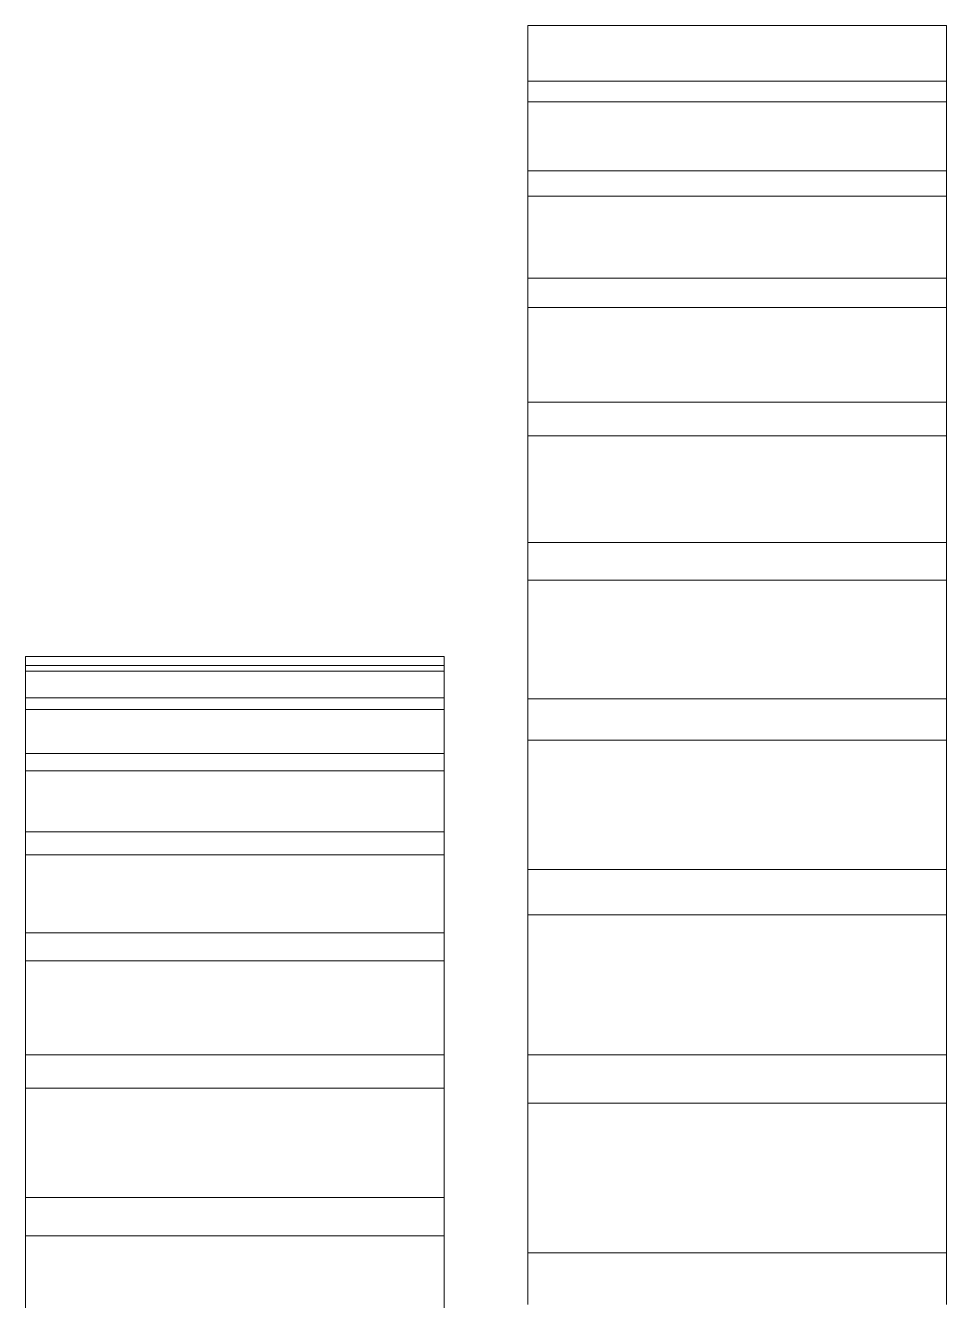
# Model space of a CAD drawing. Header units: millimetres. Extents: x 278858 to 279223, y 218711 to 219074.
# Drawn here: x 279140.13 to 279151.13, y 218845.09 to 218860.36 of the extents above; entities that cross this region are included whole.
import ezdxf

# ---------------------------------------------------------------- set-up
doc = ezdxf.new("R2010")
doc.units = ezdxf.units.MM
doc.header["$LTSCALE"] = 2
doc.layers.add('AM_9', color=251, linetype='Continuous', lineweight=15)

msp = doc.modelspace()

# ---------------------------------------------------------------- linework, layer by layer
at = {"layer": 'AM_9'}
for p, q in [((279146.131, 218860.302), (279146.131, 218860.363)), ((279146.131, 218860.363), (279151.131, 218860.363)), ((279151.131, 218860.363), (279151.131, 218860.302)), ((279146.131, 218860.242), (279146.131, 218860.302)), ((279146.131, 218860.181), (279146.131, 218860.242)), ((279146.131, 218860.122), (279146.131, 218860.181)), ((279151.131, 218860.302), (279151.131, 218860.242)), ((279151.131, 218860.242), (279151.131, 218860.181)), ((279151.131, 218860.181), (279151.131, 218860.122)), ((279146.131, 218860.063), (279146.131, 218860.122)), ((279146.131, 218860.004), (279146.131, 218860.063)), ((279146.131, 218859.946), (279146.131, 218860.004)), ((279151.131, 218860.122), (279151.131, 218860.063)), ((279151.131, 218860.063), (279151.131, 218860.004)), ((279151.131, 218860.004), (279151.131, 218859.946)), ((279146.131, 218859.888), (279146.131, 218859.946)), ((279146.131, 218859.831), (279146.131, 218859.888)), ((279151.131, 218859.946), (279151.131, 218859.888)), ((279151.131, 218859.888), (279151.131, 218859.831)), ((279146.131, 218859.774), (279146.131, 218859.831)), ((279146.131, 218859.718), (279146.131, 218859.774)), ((279146.131, 218859.699), (279146.131, 218859.718)), ((279146.131, 218859.699), (279146.131, 218859.451)), ((279146.131, 218859.699), (279151.131, 218859.699)), ((279151.131, 218859.831), (279151.131, 218859.774)), ((279151.131, 218859.774), (279151.131, 218859.718)), ((279151.131, 218859.718), (279151.131, 218859.699)), ((279151.131, 218859.451), (279151.131, 218859.699)), ((279146.131, 218859.39), (279146.131, 218859.451)), ((279146.131, 218859.451), (279151.131, 218859.451)), ((279151.131, 218859.451), (279151.131, 218859.39)), ((279146.131, 218859.329), (279146.131, 218859.39)), ((279146.131, 218859.268), (279146.131, 218859.329)), ((279146.131, 218859.208), (279146.131, 218859.268)), ((279151.131, 218859.39), (279151.131, 218859.329)), ((279151.131, 218859.329), (279151.131, 218859.268)), ((279151.131, 218859.268), (279151.131, 218859.208)), ((279146.131, 218859.149), (279146.131, 218859.208)), ((279146.131, 218859.089), (279146.131, 218859.149)), ((279146.131, 218859.031), (279146.131, 218859.089)), ((279151.131, 218859.208), (279151.131, 218859.149)), ((279151.131, 218859.149), (279151.131, 218859.089)), ((279151.131, 218859.089), (279151.131, 218859.031)), ((279146.131, 218858.973), (279146.131, 218859.031)), ((279146.131, 218858.915), (279146.131, 218858.973)), ((279151.131, 218859.031), (279151.131, 218858.973)), ((279151.131, 218858.973), (279151.131, 218858.915)), ((279146.131, 218858.858), (279146.131, 218858.915)), ((279146.131, 218858.801), (279146.131, 218858.858)), ((279146.131, 218858.745), (279146.131, 218858.801)), ((279151.131, 218858.915), (279151.131, 218858.858)), ((279151.131, 218858.858), (279151.131, 218858.801)), ((279151.131, 218858.801), (279151.131, 218858.745)), ((279146.131, 218858.689), (279146.131, 218858.745)), ((279146.131, 218858.634), (279146.131, 218858.689)), ((279146.131, 218858.628), (279146.131, 218858.634)), ((279151.131, 218858.745), (279151.131, 218858.689)), ((279151.131, 218858.689), (279151.131, 218858.634)), ((279151.131, 218858.634), (279151.131, 218858.628)), ((279146.131, 218858.628), (279146.131, 218858.327)), ((279146.131, 218858.628), (279151.131, 218858.628)), ((279151.131, 218858.327), (279151.131, 218858.628)), ((279146.131, 218858.265), (279146.131, 218858.327)), ((279146.131, 218858.327), (279151.131, 218858.327)), ((279151.131, 218858.327), (279151.131, 218858.265)), ((279146.131, 218858.204), (279146.131, 218858.265)), ((279146.131, 218858.143), (279146.131, 218858.204)), ((279151.131, 218858.265), (279151.131, 218858.204)), ((279151.131, 218858.204), (279151.131, 218858.143)), ((279146.131, 218858.083), (279146.131, 218858.143)), ((279146.131, 218858.023), (279146.131, 218858.083)), ((279146.131, 218857.964), (279146.131, 218858.023)), ((279151.131, 218858.143), (279151.131, 218858.083)), ((279151.131, 218858.083), (279151.131, 218858.023)), ((279151.131, 218858.023), (279151.131, 218857.964)), ((279146.131, 218857.905), (279146.131, 218857.964)), ((279146.131, 218857.847), (279146.131, 218857.905)), ((279151.131, 218857.964), (279151.131, 218857.905)), ((279151.131, 218857.905), (279151.131, 218857.847)), ((279146.131, 218857.789), (279146.131, 218857.847)), ((279146.131, 218857.732), (279146.131, 218857.789)), ((279146.131, 218857.675), (279146.131, 218857.732)), ((279151.131, 218857.847), (279151.131, 218857.789)), ((279151.131, 218857.789), (279151.131, 218857.732)), ((279151.131, 218857.732), (279151.131, 218857.675)), ((279146.131, 218857.619), (279146.131, 218857.675)), ((279146.131, 218857.564), (279146.131, 218857.619)), ((279146.131, 218857.508), (279146.131, 218857.564)), ((279151.131, 218857.675), (279151.131, 218857.619)), ((279151.131, 218857.619), (279151.131, 218857.564)), ((279151.131, 218857.564), (279151.131, 218857.508)), ((279146.131, 218857.454), (279146.131, 218857.508)), ((279146.131, 218857.399), (279146.131, 218857.454)), ((279151.131, 218857.508), (279151.131, 218857.454)), ((279151.131, 218857.454), (279151.131, 218857.399)), ((279146.131, 218857.347), (279146.131, 218857.399)), ((279146.131, 218857.347), (279146.131, 218856.995)), ((279146.131, 218857.347), (279151.131, 218857.347)), ((279151.131, 218857.399), (279151.131, 218857.347)), ((279151.131, 218856.995), (279151.131, 218857.347)), ((279146.131, 218856.934), (279146.131, 218856.995)), ((279146.131, 218856.995), (279151.131, 218856.995)), ((279151.131, 218856.995), (279151.131, 218856.934)), ((279146.131, 218856.873), (279146.131, 218856.934)), ((279146.131, 218856.812), (279146.131, 218856.873)), ((279146.131, 218856.752), (279146.131, 218856.812)), ((279151.131, 218856.934), (279151.131, 218856.873)), ((279151.131, 218856.873), (279151.131, 218856.812)), ((279151.131, 218856.812), (279151.131, 218856.752)), ((279146.131, 218856.692), (279146.131, 218856.752)), ((279146.131, 218856.633), (279146.131, 218856.692)), ((279151.131, 218856.752), (279151.131, 218856.692)), ((279151.131, 218856.692), (279151.131, 218856.633)), ((279146.131, 218856.575), (279146.131, 218856.633)), ((279146.131, 218856.517), (279146.131, 218856.575)), ((279146.131, 218856.459), (279146.131, 218856.517)), ((279151.131, 218856.633), (279151.131, 218856.575)), ((279151.131, 218856.575), (279151.131, 218856.517)), ((279151.131, 218856.517), (279151.131, 218856.459)), ((279146.131, 218856.402), (279146.131, 218856.459)), ((279146.131, 218856.346), (279146.131, 218856.402)), ((279146.131, 218856.29), (279146.131, 218856.346)), ((279151.131, 218856.459), (279151.131, 218856.402)), ((279151.131, 218856.402), (279151.131, 218856.346)), ((279151.131, 218856.346), (279151.131, 218856.29)), ((279146.131, 218856.234), (279146.131, 218856.29)), ((279146.131, 218856.179), (279146.131, 218856.234)), ((279151.131, 218856.29), (279151.131, 218856.234)), ((279151.131, 218856.234), (279151.131, 218856.179)), ((279146.131, 218856.125), (279146.131, 218856.179)), ((279146.131, 218856.071), (279146.131, 218856.125)), ((279146.131, 218856.018), (279146.131, 218856.071)), ((279151.131, 218856.179), (279151.131, 218856.125)), ((279151.131, 218856.125), (279151.131, 218856.071)), ((279151.131, 218856.071), (279151.131, 218856.018)), ((279146.131, 218855.965), (279146.131, 218856.018)), ((279146.131, 218855.912), (279146.131, 218855.965)), ((279146.131, 218855.865), (279146.131, 218855.912)), ((279151.131, 218856.018), (279151.131, 218855.965)), ((279151.131, 218855.965), (279151.131, 218855.912)), ((279151.131, 218855.912), (279151.131, 218855.865)), ((279146.131, 218855.865), (279146.131, 218855.463)), ((279146.131, 218855.865), (279151.131, 218855.865)), ((279151.131, 218855.463), (279151.131, 218855.865)), ((279146.131, 218855.402), (279146.131, 218855.463)), ((279146.131, 218855.463), (279151.131, 218855.463)), ((279151.131, 218855.463), (279151.131, 218855.402)), ((279146.131, 218855.341), (279146.131, 218855.402)), ((279146.131, 218855.281), (279146.131, 218855.341)), ((279146.131, 218855.222), (279146.131, 218855.281)), ((279151.131, 218855.402), (279151.131, 218855.341)), ((279151.131, 218855.341), (279151.131, 218855.281)), ((279151.131, 218855.281), (279151.131, 218855.222)), ((279146.131, 218855.162), (279146.131, 218855.222)), ((279146.131, 218855.104), (279146.131, 218855.162)), ((279151.131, 218855.222), (279151.131, 218855.162)), ((279151.131, 218855.162), (279151.131, 218855.104)), ((279146.131, 218855.046), (279146.131, 218855.104)), ((279146.131, 218854.988), (279146.131, 218855.046)), ((279146.131, 218854.931), (279146.131, 218854.988)), ((279151.131, 218855.104), (279151.131, 218855.046)), ((279151.131, 218855.046), (279151.131, 218854.988)), ((279151.131, 218854.988), (279151.131, 218854.931)), ((279146.131, 218854.875), (279146.131, 218854.931)), ((279146.131, 218854.819), (279146.131, 218854.875)), ((279146.131, 218854.763), (279146.131, 218854.819)), ((279151.131, 218854.931), (279151.131, 218854.875)), ((279151.131, 218854.875), (279151.131, 218854.819)), ((279151.131, 218854.819), (279151.131, 218854.763)), ((279146.131, 218854.708), (279146.131, 218854.763)), ((279146.131, 218854.654), (279146.131, 218854.708)), ((279151.131, 218854.763), (279151.131, 218854.708)), ((279151.131, 218854.708), (279151.131, 218854.654)), ((279146.131, 218854.6), (279146.131, 218854.654)), ((279146.131, 218854.547), (279146.131, 218854.6)), ((279146.131, 218854.494), (279146.131, 218854.547)), ((279151.131, 218854.654), (279151.131, 218854.6)), ((279151.131, 218854.6), (279151.131, 218854.547)), ((279151.131, 218854.547), (279151.131, 218854.494)), ((279146.131, 218854.442), (279146.131, 218854.494)), ((279146.131, 218854.39), (279146.131, 218854.442)), ((279146.131, 218854.338), (279146.131, 218854.39)), ((279151.131, 218854.494), (279151.131, 218854.442)), ((279151.131, 218854.442), (279151.131, 218854.39)), ((279151.131, 218854.39), (279151.131, 218854.338)), ((279146.131, 218854.288), (279146.131, 218854.338)), ((279146.131, 218854.237), (279146.131, 218854.288)), ((279146.131, 218854.188), (279146.131, 218854.237)), ((279151.131, 218854.338), (279151.131, 218854.288)), ((279151.131, 218854.288), (279151.131, 218854.237)), ((279151.131, 218854.237), (279151.131, 218854.188)), ((279146.131, 218854.187), (279146.131, 218854.188)), ((279146.131, 218854.187), (279146.131, 218853.738)), ((279146.131, 218854.187), (279151.131, 218854.187)), ((279151.131, 218854.188), (279151.131, 218854.187)), ((279151.131, 218853.738), (279151.131, 218854.187)), ((279146.131, 218853.678), (279146.131, 218853.738)), ((279146.131, 218853.738), (279151.131, 218853.738)), ((279146.131, 218853.618), (279146.131, 218853.678)), ((279146.131, 218853.558), (279146.131, 218853.618)), ((279151.131, 218853.738), (279151.131, 218853.678)), ((279151.131, 218853.678), (279151.131, 218853.618)), ((279151.131, 218853.618), (279151.131, 218853.558)), ((279146.131, 218853.499), (279146.131, 218853.558)), ((279146.131, 218853.441), (279146.131, 218853.499)), ((279146.131, 218853.383), (279146.131, 218853.441)), ((279151.131, 218853.558), (279151.131, 218853.499)), ((279151.131, 218853.499), (279151.131, 218853.441)), ((279151.131, 218853.441), (279151.131, 218853.383)), ((279146.131, 218853.326), (279146.131, 218853.383)), ((279146.131, 218853.269), (279146.131, 218853.326)), ((279151.131, 218853.383), (279151.131, 218853.326)), ((279151.131, 218853.326), (279151.131, 218853.269)), ((279146.131, 218853.213), (279146.131, 218853.269)), ((279146.131, 218853.157), (279146.131, 218853.213)), ((279146.131, 218853.102), (279146.131, 218853.157)), ((279151.131, 218853.269), (279151.131, 218853.213)), ((279151.131, 218853.213), (279151.131, 218853.157)), ((279151.131, 218853.157), (279151.131, 218853.102)), ((279146.131, 218853.047), (279146.131, 218853.102)), ((279146.131, 218852.993), (279146.131, 218853.047)), ((279146.131, 218852.939), (279146.131, 218852.993)), ((279151.131, 218853.102), (279151.131, 218853.047)), ((279151.131, 218853.047), (279151.131, 218852.993)), ((279151.131, 218852.993), (279151.131, 218852.939)), ((279140.131, 218852.828), (279140.131, 218852.826)), ((279140.131, 218852.828), (279145.131, 218852.828)), ((279140.131, 218852.768), (279140.131, 218852.826)), ((279140.131, 218852.826), (279145.131, 218852.826)), ((279145.131, 218852.826), (279145.131, 218852.828)), ((279145.131, 218852.826), (279145.131, 218852.768)), ((279146.131, 218852.886), (279146.131, 218852.939)), ((279146.131, 218852.834), (279146.131, 218852.886)), ((279146.131, 218852.782), (279146.131, 218852.834)), ((279151.131, 218852.939), (279151.131, 218852.886)), ((279151.131, 218852.886), (279151.131, 218852.834)), ((279151.131, 218852.834), (279151.131, 218852.782)), ((279140.131, 218852.72), (279140.131, 218852.768)), ((279140.131, 218852.72), (279140.131, 218852.651)), ((279140.131, 218852.72), (279145.131, 218852.72)), ((279145.131, 218852.768), (279145.131, 218852.72)), ((279145.131, 218852.651), (279145.131, 218852.72)), ((279146.131, 218852.73), (279146.131, 218852.782)), ((279146.131, 218852.679), (279146.131, 218852.73)), ((279146.131, 218852.629), (279146.131, 218852.679)), ((279151.131, 218852.782), (279151.131, 218852.73)), ((279151.131, 218852.73), (279151.131, 218852.679)), ((279151.131, 218852.679), (279151.131, 218852.629)), ((279140.131, 218852.591), (279140.131, 218852.651)), ((279140.131, 218852.651), (279145.131, 218852.651)), ((279140.131, 218852.531), (279140.131, 218852.591)), ((279140.131, 218852.472), (279140.131, 218852.531)), ((279145.131, 218852.651), (279145.131, 218852.591)), ((279145.131, 218852.591), (279145.131, 218852.531)), ((279145.131, 218852.531), (279145.131, 218852.472)), ((279146.131, 218852.579), (279146.131, 218852.629)), ((279146.131, 218852.529), (279146.131, 218852.579)), ((279146.131, 218852.481), (279146.131, 218852.529)), ((279151.131, 218852.629), (279151.131, 218852.579)), ((279151.131, 218852.579), (279151.131, 218852.529)), ((279151.131, 218852.529), (279151.131, 218852.481)), ((279140.131, 218852.413), (279140.131, 218852.472)), ((279140.131, 218852.355), (279140.131, 218852.413)), ((279145.131, 218852.472), (279145.131, 218852.413)), ((279145.131, 218852.413), (279145.131, 218852.355)), ((279146.131, 218852.432), (279146.131, 218852.481)), ((279146.131, 218852.384), (279146.131, 218852.432)), ((279146.131, 218852.337), (279146.131, 218852.384)), ((279151.131, 218852.481), (279151.131, 218852.432)), ((279151.131, 218852.432), (279151.131, 218852.384)), ((279151.131, 218852.384), (279151.131, 218852.337)), ((279140.131, 218852.333), (279140.131, 218852.355)), ((279140.131, 218852.333), (279140.131, 218852.195)), ((279140.131, 218852.333), (279145.131, 218852.333)), ((279145.131, 218852.355), (279145.131, 218852.333)), ((279145.131, 218852.195), (279145.131, 218852.333)), ((279146.131, 218852.323), (279146.131, 218852.337)), ((279146.131, 218852.323), (279146.131, 218851.828)), ((279146.131, 218852.323), (279151.131, 218852.323)), ((279151.131, 218852.337), (279151.131, 218852.323)), ((279151.131, 218851.828), (279151.131, 218852.323)), ((279140.131, 218852.134), (279140.131, 218852.195)), ((279140.131, 218852.195), (279145.131, 218852.195)), ((279140.131, 218852.072), (279140.131, 218852.134)), ((279140.131, 218852.012), (279140.131, 218852.072)), ((279145.131, 218852.195), (279145.131, 218852.134)), ((279145.131, 218852.134), (279145.131, 218852.072)), ((279145.131, 218852.072), (279145.131, 218852.012)), ((279140.131, 218851.952), (279140.131, 218852.012)), ((279140.131, 218851.892), (279140.131, 218851.952)), ((279145.131, 218852.012), (279145.131, 218851.952)), ((279145.131, 218851.952), (279145.131, 218851.892)), ((279140.131, 218851.833), (279140.131, 218851.892)), ((279140.131, 218851.775), (279140.131, 218851.833)), ((279140.131, 218851.717), (279140.131, 218851.775)), ((279145.131, 218851.892), (279145.131, 218851.833)), ((279145.131, 218851.833), (279145.131, 218851.775)), ((279145.131, 218851.775), (279145.131, 218851.717)), ((279146.131, 218851.769), (279146.131, 218851.828)), ((279146.131, 218851.828), (279151.131, 218851.828)), ((279146.131, 218851.71), (279146.131, 218851.769)), ((279151.131, 218851.828), (279151.131, 218851.769)), ((279151.131, 218851.769), (279151.131, 218851.71)), ((279140.131, 218851.668), (279140.131, 218851.717)), ((279140.131, 218851.668), (279140.131, 218851.463)), ((279140.131, 218851.668), (279145.131, 218851.668)), ((279145.131, 218851.717), (279145.131, 218851.668)), ((279145.131, 218851.463), (279145.131, 218851.668)), ((279146.131, 218851.651), (279146.131, 218851.71)), ((279146.131, 218851.593), (279146.131, 218851.651)), ((279151.131, 218851.71), (279151.131, 218851.651)), ((279151.131, 218851.651), (279151.131, 218851.593)), ((279140.131, 218851.4), (279140.131, 218851.463)), ((279140.131, 218851.463), (279145.131, 218851.463)), ((279145.131, 218851.463), (279145.131, 218851.4)), ((279146.131, 218851.536), (279146.131, 218851.593)), ((279146.131, 218851.479), (279146.131, 218851.536)), ((279146.131, 218851.423), (279146.131, 218851.479)), ((279151.131, 218851.593), (279151.131, 218851.536)), ((279151.131, 218851.536), (279151.131, 218851.479)), ((279151.131, 218851.479), (279151.131, 218851.423)), ((279140.131, 218851.338), (279140.131, 218851.4)), ((279140.131, 218851.277), (279140.131, 218851.338)), ((279145.131, 218851.4), (279145.131, 218851.338)), ((279145.131, 218851.338), (279145.131, 218851.277)), ((279146.131, 218851.367), (279146.131, 218851.423)), ((279146.131, 218851.312), (279146.131, 218851.367)), ((279146.131, 218851.257), (279146.131, 218851.312)), ((279151.131, 218851.423), (279151.131, 218851.367)), ((279151.131, 218851.367), (279151.131, 218851.312)), ((279151.131, 218851.312), (279151.131, 218851.257)), ((279140.131, 218851.216), (279140.131, 218851.277)), ((279140.131, 218851.155), (279140.131, 218851.216)), ((279140.131, 218851.095), (279140.131, 218851.155)), ((279145.131, 218851.277), (279145.131, 218851.216)), ((279145.131, 218851.216), (279145.131, 218851.155)), ((279145.131, 218851.155), (279145.131, 218851.095)), ((279146.131, 218851.203), (279146.131, 218851.257)), ((279146.131, 218851.15), (279146.131, 218851.203)), ((279146.131, 218851.097), (279146.131, 218851.15)), ((279151.131, 218851.257), (279151.131, 218851.203)), ((279151.131, 218851.203), (279151.131, 218851.15)), ((279151.131, 218851.15), (279151.131, 218851.097)), ((279140.131, 218851.036), (279140.131, 218851.095)), ((279140.131, 218850.978), (279140.131, 218851.036)), ((279145.131, 218851.095), (279145.131, 218851.036)), ((279145.131, 218851.036), (279145.131, 218850.978)), ((279146.131, 218851.044), (279146.131, 218851.097)), ((279146.131, 218850.992), (279146.131, 218851.044)), ((279146.131, 218850.941), (279146.131, 218850.992)), ((279151.131, 218851.097), (279151.131, 218851.044)), ((279151.131, 218851.044), (279151.131, 218850.992)), ((279151.131, 218850.992), (279151.131, 218850.941)), ((279140.131, 218850.919), (279140.131, 218850.978)), ((279140.131, 218850.862), (279140.131, 218850.919)), ((279140.131, 218850.805), (279140.131, 218850.862)), ((279145.131, 218850.978), (279145.131, 218850.919)), ((279145.131, 218850.919), (279145.131, 218850.862)), ((279145.131, 218850.862), (279145.131, 218850.805)), ((279146.131, 218850.89), (279146.131, 218850.941)), ((279146.131, 218850.839), (279146.131, 218850.89)), ((279146.131, 218850.789), (279146.131, 218850.839)), ((279151.131, 218850.941), (279151.131, 218850.89)), ((279151.131, 218850.89), (279151.131, 218850.839)), ((279151.131, 218850.839), (279151.131, 218850.789)), ((279140.131, 218850.749), (279140.131, 218850.805)), ((279140.131, 218850.731), (279140.131, 218850.749)), ((279140.131, 218850.731), (279140.131, 218850.459)), ((279140.131, 218850.731), (279145.131, 218850.731)), ((279145.131, 218850.805), (279145.131, 218850.749)), ((279145.131, 218850.749), (279145.131, 218850.731)), ((279145.131, 218850.459), (279145.131, 218850.731)), ((279146.131, 218850.74), (279146.131, 218850.789)), ((279146.131, 218850.691), (279146.131, 218850.74)), ((279146.131, 218850.643), (279146.131, 218850.691)), ((279151.131, 218850.789), (279151.131, 218850.74)), ((279151.131, 218850.74), (279151.131, 218850.691)), ((279151.131, 218850.691), (279151.131, 218850.643)), ((279146.131, 218850.595), (279146.131, 218850.643)), ((279146.131, 218850.547), (279146.131, 218850.595)), ((279146.131, 218850.501), (279146.131, 218850.547)), ((279151.131, 218850.643), (279151.131, 218850.595)), ((279151.131, 218850.595), (279151.131, 218850.547)), ((279151.131, 218850.547), (279151.131, 218850.501)), ((279140.131, 218850.396), (279140.131, 218850.459)), ((279140.131, 218850.459), (279145.131, 218850.459)), ((279140.131, 218850.333), (279140.131, 218850.396)), ((279145.131, 218850.459), (279145.131, 218850.396)), ((279145.131, 218850.396), (279145.131, 218850.333)), ((279146.131, 218850.454), (279146.131, 218850.501)), ((279146.131, 218850.409), (279146.131, 218850.454)), ((279146.131, 218850.364), (279146.131, 218850.409)), ((279151.131, 218850.501), (279151.131, 218850.454)), ((279151.131, 218850.454), (279151.131, 218850.409)), ((279151.131, 218850.409), (279151.131, 218850.364)), ((279140.131, 218850.271), (279140.131, 218850.333)), ((279140.131, 218850.21), (279140.131, 218850.271)), ((279145.131, 218850.333), (279145.131, 218850.271)), ((279145.131, 218850.271), (279145.131, 218850.21)), ((279146.131, 218850.319), (279146.131, 218850.364)), ((279146.131, 218850.281), (279146.131, 218850.319)), ((279146.131, 218850.281), (279146.131, 218849.743)), ((279146.131, 218850.281), (279151.131, 218850.281)), ((279151.131, 218850.364), (279151.131, 218850.319)), ((279151.131, 218850.319), (279151.131, 218850.281)), ((279151.131, 218849.743), (279151.131, 218850.281)), ((279140.131, 218850.149), (279140.131, 218850.21)), ((279140.131, 218850.089), (279140.131, 218850.149)), ((279140.131, 218850.029), (279140.131, 218850.089)), ((279145.131, 218850.21), (279145.131, 218850.149)), ((279145.131, 218850.149), (279145.131, 218850.089)), ((279145.131, 218850.089), (279145.131, 218850.029)), ((279140.131, 218849.97), (279140.131, 218850.029)), ((279140.131, 218849.912), (279140.131, 218849.97)), ((279145.131, 218850.029), (279145.131, 218849.97)), ((279145.131, 218849.97), (279145.131, 218849.912)), ((279140.131, 218849.854), (279140.131, 218849.912)), ((279140.131, 218849.797), (279140.131, 218849.854)), ((279140.131, 218849.74), (279140.131, 218849.797)), ((279145.131, 218849.912), (279145.131, 218849.854)), ((279145.131, 218849.854), (279145.131, 218849.797)), ((279145.131, 218849.797), (279145.131, 218849.74)), ((279140.131, 218849.684), (279140.131, 218849.74)), ((279140.131, 218849.629), (279140.131, 218849.684)), ((279140.131, 218849.574), (279140.131, 218849.629)), ((279145.131, 218849.74), (279145.131, 218849.684)), ((279145.131, 218849.684), (279145.131, 218849.629)), ((279145.131, 218849.629), (279145.131, 218849.574)), ((279146.131, 218849.685), (279146.131, 218849.743)), ((279146.131, 218849.743), (279151.131, 218849.743)), ((279146.131, 218849.627), (279146.131, 218849.685)), ((279146.131, 218849.57), (279146.131, 218849.627)), ((279151.131, 218849.743), (279151.131, 218849.685)), ((279151.131, 218849.685), (279151.131, 218849.627)), ((279151.131, 218849.627), (279151.131, 218849.57)), ((279140.131, 218849.528), (279140.131, 218849.574)), ((279140.131, 218849.528), (279140.131, 218849.192)), ((279140.131, 218849.528), (279145.131, 218849.528)), ((279145.131, 218849.574), (279145.131, 218849.528)), ((279145.131, 218849.192), (279145.131, 218849.528)), ((279146.131, 218849.513), (279146.131, 218849.57)), ((279146.131, 218849.457), (279146.131, 218849.513)), ((279151.131, 218849.57), (279151.131, 218849.513)), ((279151.131, 218849.513), (279151.131, 218849.457)), ((279146.131, 218849.402), (279146.131, 218849.457)), ((279146.131, 218849.347), (279146.131, 218849.402)), ((279146.131, 218849.293), (279146.131, 218849.347)), ((279151.131, 218849.457), (279151.131, 218849.402)), ((279151.131, 218849.402), (279151.131, 218849.347)), ((279151.131, 218849.347), (279151.131, 218849.293)), ((279140.131, 218849.129), (279140.131, 218849.192)), ((279140.131, 218849.192), (279145.131, 218849.192)), ((279145.131, 218849.192), (279145.131, 218849.129)), ((279146.131, 218849.239), (279146.131, 218849.293)), ((279146.131, 218849.185), (279146.131, 218849.239)), ((279146.131, 218849.132), (279146.131, 218849.185)), ((279151.131, 218849.293), (279151.131, 218849.239)), ((279151.131, 218849.239), (279151.131, 218849.185)), ((279151.131, 218849.185), (279151.131, 218849.132)), ((279140.131, 218849.066), (279140.131, 218849.129)), ((279140.131, 218849.004), (279140.131, 218849.066)), ((279145.131, 218849.129), (279145.131, 218849.066)), ((279145.131, 218849.066), (279145.131, 218849.004)), ((279146.131, 218849.08), (279146.131, 218849.132)), ((279146.131, 218849.028), (279146.131, 218849.08)), ((279146.131, 218848.977), (279146.131, 218849.028)), ((279151.131, 218849.132), (279151.131, 218849.08)), ((279151.131, 218849.08), (279151.131, 218849.028)), ((279151.131, 218849.028), (279151.131, 218848.977)), ((279140.131, 218848.943), (279140.131, 218849.004)), ((279140.131, 218848.882), (279140.131, 218848.943)), ((279140.131, 218848.822), (279140.131, 218848.882)), ((279145.131, 218849.004), (279145.131, 218848.943)), ((279145.131, 218848.943), (279145.131, 218848.882)), ((279145.131, 218848.882), (279145.131, 218848.822)), ((279146.131, 218848.926), (279146.131, 218848.977)), ((279146.131, 218848.876), (279146.131, 218848.926)), ((279146.131, 218848.827), (279146.131, 218848.876)), ((279151.131, 218848.977), (279151.131, 218848.926)), ((279151.131, 218848.926), (279151.131, 218848.876)), ((279151.131, 218848.876), (279151.131, 218848.827)), ((279140.131, 218848.762), (279140.131, 218848.822)), ((279140.131, 218848.703), (279140.131, 218848.762)), ((279140.131, 218848.645), (279140.131, 218848.703)), ((279145.131, 218848.822), (279145.131, 218848.762)), ((279145.131, 218848.762), (279145.131, 218848.703)), ((279145.131, 218848.703), (279145.131, 218848.645)), ((279146.131, 218848.777), (279146.131, 218848.827)), ((279146.131, 218848.729), (279146.131, 218848.777)), ((279146.131, 218848.681), (279146.131, 218848.729)), ((279151.131, 218848.827), (279151.131, 218848.777)), ((279151.131, 218848.777), (279151.131, 218848.729)), ((279151.131, 218848.729), (279151.131, 218848.681)), ((279140.131, 218848.587), (279140.131, 218848.645)), ((279140.131, 218848.53), (279140.131, 218848.587)), ((279145.131, 218848.645), (279145.131, 218848.587)), ((279145.131, 218848.587), (279145.131, 218848.53)), ((279146.131, 218848.633), (279146.131, 218848.681)), ((279146.131, 218848.586), (279146.131, 218848.633)), ((279146.131, 218848.54), (279146.131, 218848.586)), ((279151.131, 218848.681), (279151.131, 218848.633)), ((279151.131, 218848.633), (279151.131, 218848.586)), ((279151.131, 218848.586), (279151.131, 218848.54)), ((279140.131, 218848.474), (279140.131, 218848.53)), ((279140.131, 218848.418), (279140.131, 218848.474)), ((279140.131, 218848.363), (279140.131, 218848.418)), ((279145.131, 218848.53), (279145.131, 218848.474)), ((279145.131, 218848.474), (279145.131, 218848.418)), ((279145.131, 218848.418), (279145.131, 218848.363)), ((279146.131, 218848.494), (279146.131, 218848.54)), ((279146.131, 218848.448), (279146.131, 218848.494)), ((279146.131, 218848.403), (279146.131, 218848.448)), ((279146.131, 218848.359), (279146.131, 218848.403)), ((279151.131, 218848.54), (279151.131, 218848.494)), ((279151.131, 218848.494), (279151.131, 218848.448)), ((279151.131, 218848.448), (279151.131, 218848.403)), ((279151.131, 218848.403), (279151.131, 218848.359)), ((279140.131, 218848.308), (279140.131, 218848.363)), ((279140.131, 218848.255), (279140.131, 218848.308)), ((279140.131, 218848.201), (279140.131, 218848.255)), ((279145.131, 218848.363), (279145.131, 218848.308)), ((279145.131, 218848.308), (279145.131, 218848.255)), ((279145.131, 218848.255), (279145.131, 218848.201)), ((279146.131, 218848.315), (279146.131, 218848.359)), ((279146.131, 218848.272), (279146.131, 218848.315)), ((279146.131, 218848.229), (279146.131, 218848.272)), ((279151.131, 218848.359), (279151.131, 218848.315)), ((279151.131, 218848.315), (279151.131, 218848.272)), ((279151.131, 218848.272), (279151.131, 218848.229)), ((279140.131, 218848.149), (279140.131, 218848.201)), ((279140.131, 218848.097), (279140.131, 218848.149)), ((279140.131, 218848.068), (279140.131, 218848.097)), ((279145.131, 218848.201), (279145.131, 218848.149)), ((279145.131, 218848.149), (279145.131, 218848.097)), ((279145.131, 218848.097), (279145.131, 218848.068)), ((279146.131, 218848.186), (279146.131, 218848.229)), ((279146.131, 218848.145), (279146.131, 218848.186)), ((279146.131, 218848.103), (279146.131, 218848.145)), ((279146.131, 218848.07), (279146.131, 218848.103)), ((279151.131, 218848.229), (279151.131, 218848.186)), ((279151.131, 218848.186), (279151.131, 218848.145)), ((279151.131, 218848.145), (279151.131, 218848.103)), ((279151.131, 218848.103), (279151.131, 218848.07)), ((279140.131, 218848.068), (279140.131, 218847.671)), ((279140.131, 218848.068), (279145.131, 218848.068)), ((279145.131, 218847.671), (279145.131, 218848.068)), ((279146.131, 218848.07), (279146.131, 218847.492)), ((279146.131, 218848.07), (279151.131, 218848.07)), ((279151.131, 218847.492), (279151.131, 218848.07)), ((279140.131, 218847.608), (279140.131, 218847.671)), ((279140.131, 218847.671), (279145.131, 218847.671)), ((279145.131, 218847.671), (279145.131, 218847.608)), ((279140.131, 218847.546), (279140.131, 218847.608)), ((279140.131, 218847.484), (279140.131, 218847.546)), ((279140.131, 218847.423), (279140.131, 218847.484)), ((279145.131, 218847.608), (279145.131, 218847.546)), ((279145.131, 218847.546), (279145.131, 218847.484)), ((279145.131, 218847.484), (279145.131, 218847.423)), ((279146.131, 218847.436), (279146.131, 218847.492)), ((279146.131, 218847.492), (279151.131, 218847.492)), ((279151.131, 218847.492), (279151.131, 218847.436)), ((279140.131, 218847.363), (279140.131, 218847.423)), ((279140.131, 218847.303), (279140.131, 218847.363)), ((279145.131, 218847.423), (279145.131, 218847.363)), ((279145.131, 218847.363), (279145.131, 218847.303)), ((279146.131, 218847.38), (279146.131, 218847.436)), ((279146.131, 218847.324), (279146.131, 218847.38)), ((279151.131, 218847.436), (279151.131, 218847.38)), ((279151.131, 218847.38), (279151.131, 218847.324)), ((279140.131, 218847.244), (279140.131, 218847.303)), ((279140.131, 218847.186), (279140.131, 218847.244)), ((279140.131, 218847.128), (279140.131, 218847.186)), ((279145.131, 218847.303), (279145.131, 218847.244)), ((279145.131, 218847.244), (279145.131, 218847.186)), ((279145.131, 218847.186), (279145.131, 218847.128)), ((279146.131, 218847.269), (279146.131, 218847.324)), ((279146.131, 218847.215), (279146.131, 218847.269)), ((279146.131, 218847.161), (279146.131, 218847.215)), ((279151.131, 218847.324), (279151.131, 218847.269)), ((279151.131, 218847.269), (279151.131, 218847.215)), ((279151.131, 218847.215), (279151.131, 218847.161)), ((279140.131, 218847.071), (279140.131, 218847.128)), ((279140.131, 218847.015), (279140.131, 218847.071)), ((279145.131, 218847.128), (279145.131, 218847.071)), ((279145.131, 218847.071), (279145.131, 218847.015)), ((279146.131, 218847.107), (279146.131, 218847.161)), ((279146.131, 218847.055), (279146.131, 218847.107)), ((279146.131, 218847.002), (279146.131, 218847.055)), ((279151.131, 218847.161), (279151.131, 218847.107)), ((279151.131, 218847.107), (279151.131, 218847.055)), ((279151.131, 218847.055), (279151.131, 218847.002)), ((279140.131, 218846.959), (279140.131, 218847.015)), ((279140.131, 218846.904), (279140.131, 218846.959)), ((279140.131, 218846.849), (279140.131, 218846.904)), ((279145.131, 218847.015), (279145.131, 218846.959)), ((279145.131, 218846.959), (279145.131, 218846.904)), ((279145.131, 218846.904), (279145.131, 218846.849)), ((279146.131, 218846.951), (279146.131, 218847.002)), ((279146.131, 218846.899), (279146.131, 218846.951)), ((279146.131, 218846.849), (279146.131, 218846.899)), ((279151.131, 218847.002), (279151.131, 218846.951)), ((279151.131, 218846.951), (279151.131, 218846.899)), ((279151.131, 218846.899), (279151.131, 218846.849)), ((279140.131, 218846.795), (279140.131, 218846.849)), ((279140.131, 218846.742), (279140.131, 218846.795)), ((279140.131, 218846.69), (279140.131, 218846.742)), ((279145.131, 218846.849), (279145.131, 218846.795)), ((279145.131, 218846.795), (279145.131, 218846.742)), ((279145.131, 218846.742), (279145.131, 218846.69)), ((279146.131, 218846.798), (279146.131, 218846.849)), ((279146.131, 218846.749), (279146.131, 218846.798)), ((279146.131, 218846.7), (279146.131, 218846.749)), ((279151.131, 218846.849), (279151.131, 218846.798)), ((279151.131, 218846.798), (279151.131, 218846.749)), ((279151.131, 218846.749), (279151.131, 218846.7)), ((279140.131, 218846.638), (279140.131, 218846.69)), ((279140.131, 218846.586), (279140.131, 218846.638)), ((279140.131, 218846.536), (279140.131, 218846.586)), ((279145.131, 218846.69), (279145.131, 218846.638)), ((279145.131, 218846.638), (279145.131, 218846.586)), ((279145.131, 218846.586), (279145.131, 218846.536)), ((279146.131, 218846.651), (279146.131, 218846.7)), ((279146.131, 218846.603), (279146.131, 218846.651)), ((279146.131, 218846.555), (279146.131, 218846.603)), ((279151.131, 218846.7), (279151.131, 218846.651)), ((279151.131, 218846.651), (279151.131, 218846.603)), ((279151.131, 218846.603), (279151.131, 218846.555)), ((279140.131, 218846.486), (279140.131, 218846.536)), ((279140.131, 218846.436), (279140.131, 218846.486)), ((279140.131, 218846.387), (279140.131, 218846.436)), ((279145.131, 218846.536), (279145.131, 218846.486)), ((279145.131, 218846.486), (279145.131, 218846.436)), ((279145.131, 218846.436), (279145.131, 218846.387)), ((279146.131, 218846.508), (279146.131, 218846.555)), ((279146.131, 218846.462), (279146.131, 218846.508)), ((279146.131, 218846.416), (279146.131, 218846.462)), ((279146.131, 218846.37), (279146.131, 218846.416)), ((279151.131, 218846.555), (279151.131, 218846.508)), ((279151.131, 218846.508), (279151.131, 218846.462)), ((279151.131, 218846.462), (279151.131, 218846.416)), ((279151.131, 218846.416), (279151.131, 218846.37)), ((279140.131, 218846.363), (279140.131, 218846.387)), ((279140.131, 218846.363), (279140.131, 218845.907)), ((279140.131, 218846.363), (279145.131, 218846.363)), ((279145.131, 218846.387), (279145.131, 218846.363)), ((279145.131, 218845.907), (279145.131, 218846.363)), ((279146.131, 218846.325), (279146.131, 218846.37)), ((279146.131, 218846.281), (279146.131, 218846.325)), ((279146.131, 218846.237), (279146.131, 218846.281)), ((279151.131, 218846.37), (279151.131, 218846.325)), ((279151.131, 218846.325), (279151.131, 218846.281)), ((279151.131, 218846.281), (279151.131, 218846.237)), ((279146.131, 218846.193), (279146.131, 218846.237)), ((279146.131, 218846.151), (279146.131, 218846.193)), ((279146.131, 218846.108), (279146.131, 218846.151)), ((279146.131, 218846.066), (279146.131, 218846.108)), ((279151.131, 218846.237), (279151.131, 218846.193)), ((279151.131, 218846.193), (279151.131, 218846.151)), ((279151.131, 218846.151), (279151.131, 218846.108)), ((279151.131, 218846.108), (279151.131, 218846.066)), ((279146.131, 218846.025), (279146.131, 218846.066)), ((279146.131, 218845.984), (279146.131, 218846.025)), ((279146.131, 218845.944), (279146.131, 218845.984)), ((279151.131, 218846.066), (279151.131, 218846.025)), ((279151.131, 218846.025), (279151.131, 218845.984)), ((279151.131, 218845.984), (279151.131, 218845.944)), ((279140.131, 218845.845), (279140.131, 218845.907)), ((279140.131, 218845.907), (279145.131, 218845.907)), ((279140.131, 218845.784), (279140.131, 218845.845)), ((279145.131, 218845.907), (279145.131, 218845.845)), ((279145.131, 218845.845), (279145.131, 218845.784)), ((279146.131, 218845.904), (279146.131, 218845.944)), ((279146.131, 218845.865), (279146.131, 218845.904)), ((279146.131, 218845.826), (279146.131, 218845.865)), ((279146.131, 218845.787), (279146.131, 218845.826)), ((279151.131, 218845.944), (279151.131, 218845.904)), ((279151.131, 218845.904), (279151.131, 218845.865)), ((279151.131, 218845.865), (279151.131, 218845.826)), ((279151.131, 218845.826), (279151.131, 218845.787)), ((279140.131, 218845.724), (279140.131, 218845.784)), ((279140.131, 218845.664), (279140.131, 218845.724)), ((279140.131, 218845.604), (279140.131, 218845.664)), ((279145.131, 218845.784), (279145.131, 218845.724)), ((279145.131, 218845.724), (279145.131, 218845.664)), ((279145.131, 218845.664), (279145.131, 218845.604)), ((279146.131, 218845.75), (279146.131, 218845.787)), ((279146.131, 218845.712), (279146.131, 218845.75)), ((279146.131, 218845.703), (279146.131, 218845.712)), ((279146.131, 218845.703), (279146.131, 218845.088)), ((279146.131, 218845.703), (279151.131, 218845.703)), ((279151.131, 218845.787), (279151.131, 218845.75)), ((279151.131, 218845.75), (279151.131, 218845.712)), ((279151.131, 218845.712), (279151.131, 218845.703)), ((279151.131, 218845.088), (279151.131, 218845.703)), ((279140.131, 218845.546), (279140.131, 218845.604)), ((279140.131, 218845.488), (279140.131, 218845.546)), ((279145.131, 218845.604), (279145.131, 218845.546)), ((279145.131, 218845.546), (279145.131, 218845.488)), ((279140.131, 218845.43), (279140.131, 218845.488)), ((279140.131, 218845.373), (279140.131, 218845.43)), ((279140.131, 218845.317), (279140.131, 218845.373)), ((279145.131, 218845.488), (279145.131, 218845.43)), ((279145.131, 218845.43), (279145.131, 218845.373)), ((279145.131, 218845.373), (279145.131, 218845.317)), ((279140.131, 218845.262), (279140.131, 218845.317)), ((279140.131, 218845.207), (279140.131, 218845.262)), ((279140.131, 218845.153), (279140.131, 218845.207)), ((279145.131, 218845.317), (279145.131, 218845.262)), ((279145.131, 218845.262), (279145.131, 218845.207)), ((279145.131, 218845.207), (279145.131, 218845.153)), ((279140.131, 218845.1), (279140.131, 218845.153)), ((279140.131, 218845.047), (279140.131, 218845.1)), ((279145.131, 218845.153), (279145.131, 218845.1)), ((279145.131, 218845.1), (279145.131, 218845.047))]:
    msp.add_line(p, q, dxfattribs=at)

doc.saveas('drawing.dxf')
